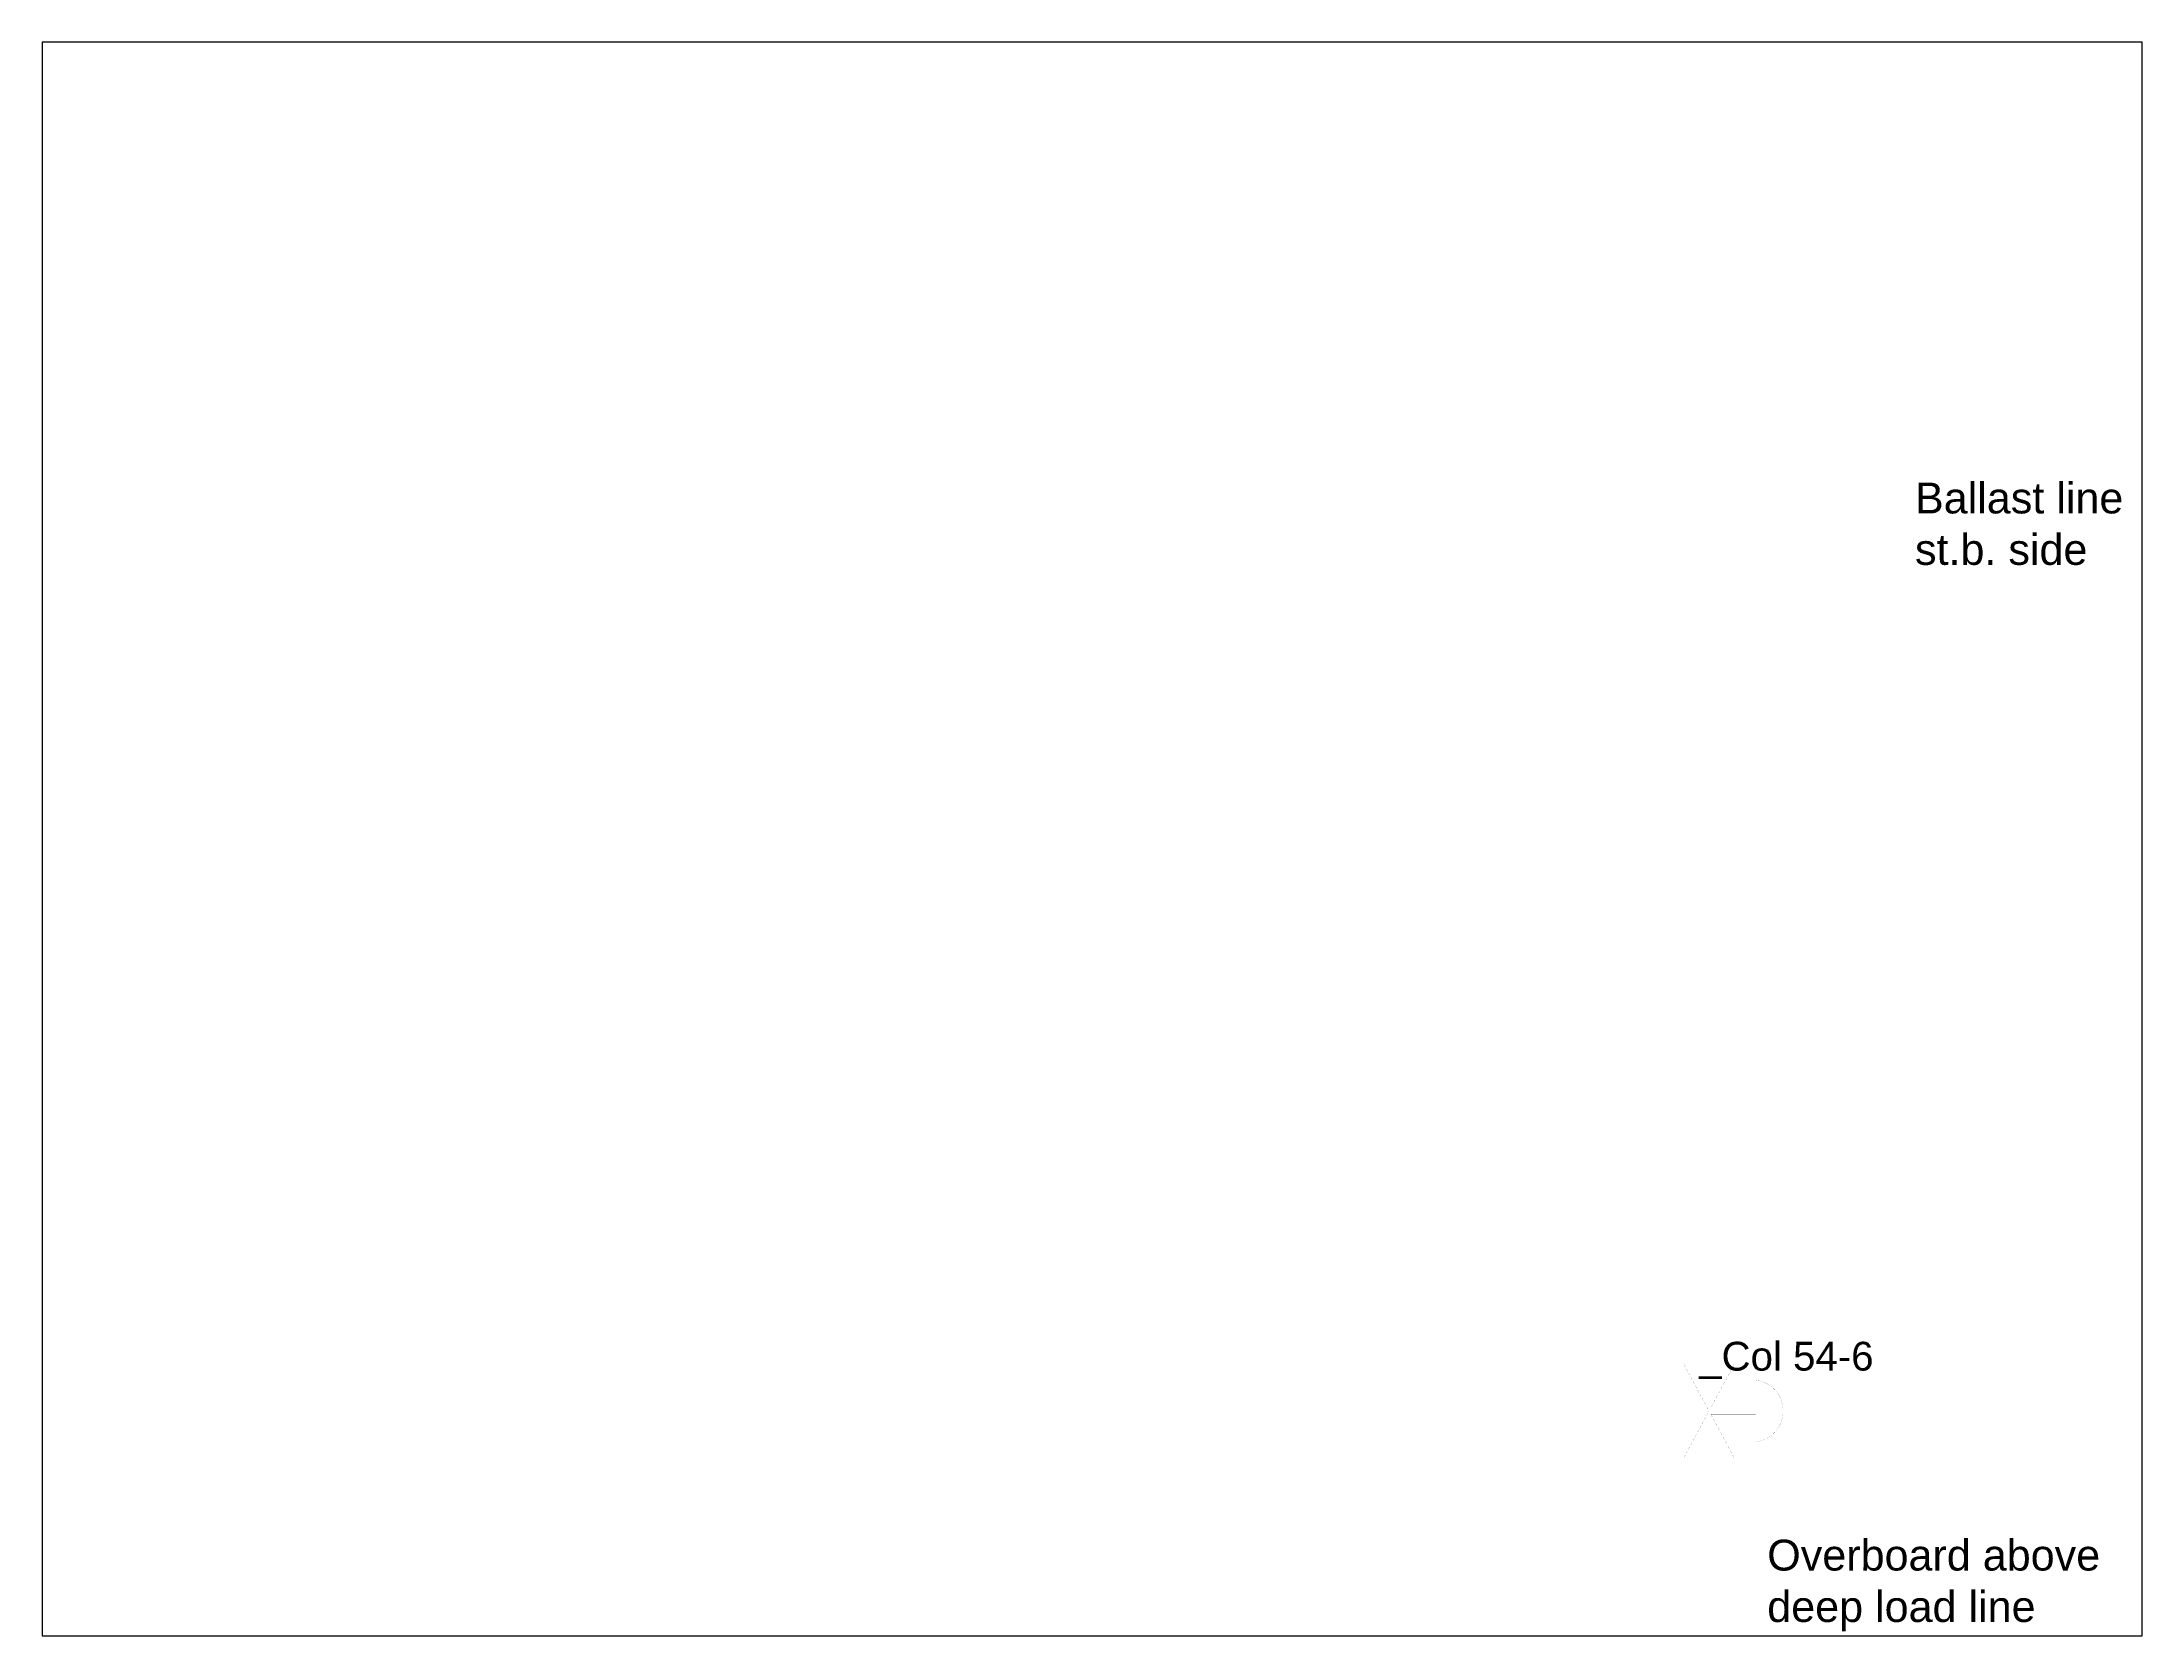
# Paper-space layout 'Layout1' of a CAD drawing. Header units: millimetres. Extents: x 26 to 231, y 20 to 176.
# The model-space entities are those that its viewports show. They can reach past a viewport. Long polylines and large blocks are cut down to what shows.
import ezdxf

# ---------------------------------------------------------------- set-up
doc = ezdxf.new("R2010")
doc.units = ezdxf.units.MM
for name, color, linetype in [('Suction C', 201, 'Continuous'), ('Suction SB', 211, 'Continuous'), ('Symboler', 42, 'Continuous'), ('TEKST', 7, 'Continuous')]:
    doc.layers.add(name, color=color, linetype=linetype)
doc.styles.add('ARIAL', font='arial.ttf', dxfattribs={"height": 12})

msp = doc.modelspace()

# ---------------------------------------------------------------- linework, layer by layer
at = {"layer": 'Suction SB', "linetype": 'Continuous', "const_width": 0.3}
for points in [[(17555, 2064), (17555, 2725), (21427, 2725), (21427, 6223), (22675, 6223), (21427, 6223), (21427, 2725), (17555, 2725), (17555, 2064)], [(17590, 1164), (17590, -574), (17590, 1164)]]:
    msp.add_lwpolyline(points, close=True, dxfattribs=at)
at = {"layer": 'Symboler', "color": 42, "linetype": 'Continuous'}
msp.add_lwpolyline([(17572, 1646, 0.84, 0.84, 0), (18009, 1646, 0.84, 0.84, 0), (18009, 1915, 0.84, 0.84, -0.884677), (18009, 1313, 0.84, 0.84, 0), (18009, 1583, 0.84, 0.84, 0), (17572, 1583, 0.84, 0.84, 0), (17797, 1164, 0, 0, 0), (17312, 1164, 0.84, 0.84, 0), (17555, 1614, 0.84, 0.84, 0), (17312, 2064, 0, 0, 0), (17797, 2064, 0.84, 0.84, 0)], format="xyseb", close=True, dxfattribs=at)

# ---------------------------------------------------------------- texts
at = {"layer": 'Suction C', "linetype": 'Continuous', "char_height": 300, "attachment_point": 1, "style": 'ARIAL'}
for s, insert, width in [('Ballast line st.b. side', (19558, 10641), 2334.81), ('Overboard above deep load line', (18121, 363), 3302.98)]:
    msp.add_mtext(s, dxfattribs=dict(at, insert=insert, width=width))
at = {"layer": 'TEKST', "linetype": 'Continuous', "style": 'ARIAL'}
msp.add_text('_Col 54-6', height=280, dxfattribs=at).set_placement((17459, 2007))

psp = doc.layouts.get("Layout1")

# ---------------------------------------------------------------- viewports
at = {"layer": '0'}
psp.add_viewport(center=(128.5, 97.5), size=(205.6, 156), view_center_point=(11553.38, 7175.49), view_height=15497.7274, dxfattribs=at)

doc.saveas('drawing.dxf')
